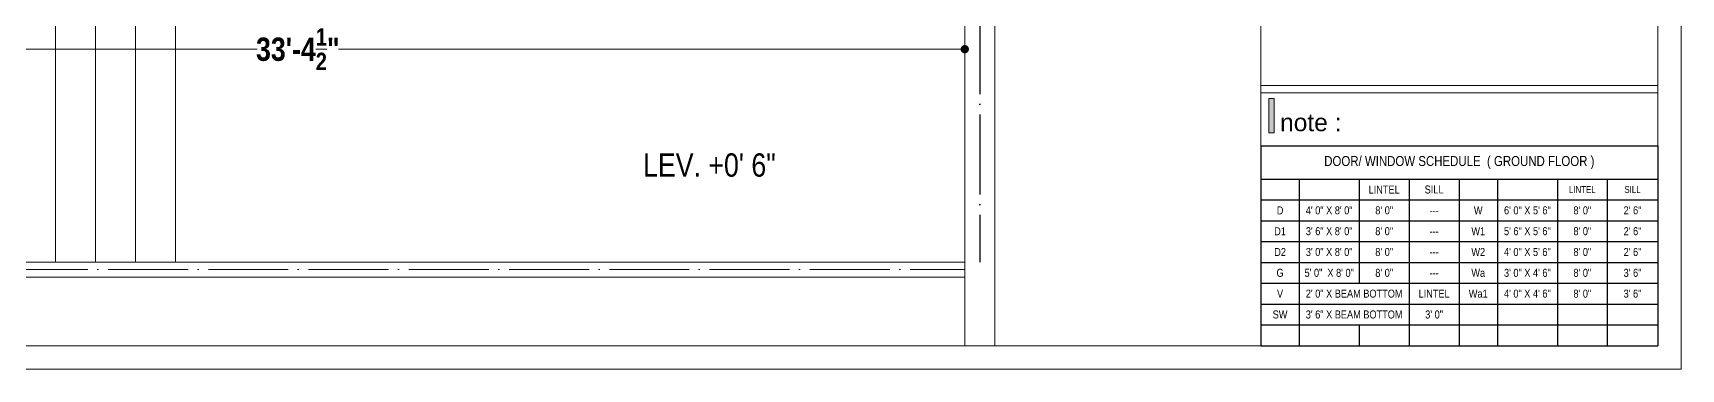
# Model space of a CAD drawing. Header units: millimetres. Extents: x 56222 to 3066687, y -650199 to -121287.
# Drawn here: x 152093.4 to 152588.3, y -173552 to -173451 of the extents above; entities that cross this region are included whole.
import ezdxf

# ---------------------------------------------------------------- set-up
doc = ezdxf.new("R2010")
doc.units = ezdxf.units.MM
doc.header["$MEASUREMENT"] = 0
doc.header["$PDMODE"] = 35
doc.linetypes.add('ACAD_ISO04W100', pattern=[30, 24, -3, 0, -3])
doc.layers.get('Defpoints').update_dxf_attribs({"color": 220})
for name, color, linetype, lineweight in [('GROUND FLOOR', 7, 'Continuous', 9), ('GROUND FLOOR  ( DIM )', 7, 'Continuous', 9), ('X_PLOT', 1, 'Continuous', 9), ('X_SHEET', 7, 'Continuous', 9)]:
    doc.layers.add(name, color=color, linetype=linetype, lineweight=lineweight)
doc.layers.add('GROUND FLOOR  ( Text )', color=251, linetype='Continuous')
doc.styles.add('Cn BT~6', font='swissc.ttf', dxfattribs={"height": 6})
doc.styles.add("Cn_BT_0'-0", font='swissc.ttf')
doc.styles.add('Cn_BT_7½', font='swissc.ttf', dxfattribs={"height": 7.5})
doc.styles.get("Standard").update_dxf_attribs({"font": 'arial.ttf', "height": 6})
doc.dimstyles.new('Cn BT~6', dxfattribs={"dimtxt": 0.18, "dimasz": 2.5, "dimexe": 2.5, "dimexo": 0, "dimgap": 0.09, "dimtad": 0, "dimdec": 3, "dimzin": 3, "dimdsep": 46, "dimlunit": 4, "dimtxsty": 'Cn BT~6', "dimblk": 'DOT', "dimcen": 0.09, "dimdle": 2, "dimclrd": 250, "dimclre": 250, "dimclrt": 5, "dimadec": 0, "dimazin": 0, "dimtfac": 0.75, "dimtdec": 3, "dimtofl": 0, "dimtmove": 0, "dimatfit": 3, "dimfxl": 1, "dimtolj": 1, "dimtzin": 0, "dimlwd": 15, "dimlwe": 15, "dimarcsym": 0})

# ---------------------------------------------------------------- blocks, each defined once
blk = doc.blocks.new('_Dot')
at = {"color": 0, "linetype": 'ByBlock', "lineweight": -2}
blk.add_line((-0.5, 0), (-1, 0), dxfattribs=at)
at = {"color": 0, "linetype": 'ByBlock', "const_width": 0.5}
blk.add_lwpolyline([(-0.25, 0, 1), (0.25, 0, 1)], format="xyb", close=True, dxfattribs=at)
blk = doc.blocks.new('*D170')
at = {"layer": 'Defpoints', "color": 0, "lineweight": 0, "transparency": 16777216}
for p in [(151972.71, -173407.61), (152373.21, -173407.61), (152373.21, -173455.9)]:
    blk.add_point(p, dxfattribs=at)
at = {"layer": 'GROUND FLOOR  ( DIM )', "color": 250, "lineweight": 15, "transparency": 16777216}
for p, q in [((151972.71, -173407.61), (151972.71, -173458.4)), ((152373.21, -173407.61), (152373.21, -173458.4)), ((151975.21, -173455.9), (152160.77, -173455.9)), ((152370.71, -173455.9), (152185.14, -173455.9))]:
    blk.add_line(p, q, dxfattribs=at)
at = {"layer": 'GROUND FLOOR  ( DIM )', "color": 250, "lineweight": 15, "transparency": 16777216, "xscale": 2.5, "yscale": 2.5, "zscale": 2.5, "rotation": 180}
blk.add_blockref('_Dot', (151972.71, -173455.9), dxfattribs=at)
at = {"layer": 'GROUND FLOOR  ( DIM )', "color": 250, "lineweight": 15, "transparency": 16777216, "xscale": 2.5, "yscale": 2.5, "zscale": 2.5}
blk.add_blockref('_Dot', (152373.21, -173455.9), dxfattribs=at)
at = {"layer": 'GROUND FLOOR  ( DIM )', "color": 5, "transparency": 16777216, "insert": (152172.96, -173455.9), "char_height": 7, "attachment_point": 5, "style": "Cn_BT_0'-0"}
blk.add_mtext('\\A1;{\\fSwis721 Cn BT|b1|i0|c0|p34;33\'-4{\\H0.75x;\\S1/2;}"}', dxfattribs=at)
blk = doc.blocks.new('*T9')
at = {"layer": 'X_SHEET', "color": 0, "linetype": 'ByBlock', "lineweight": -2, "ltscale": 10, "transparency": 16777216}
for p, q in [((0, 0), (119.14, 0)), ((0, 0), (0, -60.03)), ((119.14, 0), (119.14, -60.03)), ((0, -9.99), (119.14, -9.99)), ((11.5, -9.99), (11.5, -60.03)), ((29.5, -9.99), (29.5, -41.27)), ((44.5, -9.99), (44.5, -60.03)), ((59.5, -9.99), (59.5, -60.03)), ((71, -9.99), (71, -60.03)), ((89, -9.99), (89, -60.03)), ((104, -9.99), (104, -60.03)), ((0, -16.24), (119.14, -16.24)), ((0, -22.5), (119.14, -22.5)), ((0, -28.75), (119.14, -28.75)), ((0, -35.01), (119.14, -35.01)), ((0, -41.27), (119.14, -41.27)), ((0, -47.52), (119.14, -47.52)), ((0, -53.78), (119.14, -53.78)), ((29.5, -53.78), (29.5, -60.03)), ((0, -60.03), (119.14, -60.03))]:
    blk.add_line(p, q, dxfattribs=at)
at = {"layer": 'X_SHEET', "color": 0, "ltscale": 10, "transparency": 16777216, "attachment_point": 5, "style": 'Cn_BT_7½'}
for s, insert, char_height, width in [('DOOR/ WINDOW SCHEDULE  ( GROUND FLOOR )', (59.57, -4.99), 3, 118.3106), ('LINTEL', (37, -13.11), 2.403, 14.17), ('SILL', (52, -13.11), 2.403, 14.17), ('LINTEL', (96.5, -13.11), 2.075, 14.17), ('SILL', (111.57, -13.11), 2.075, 14.3106)]:
    blk.add_mtext(s, dxfattribs=dict(at, insert=insert, char_height=char_height, width=width))
at = {"layer": 'X_SHEET', "ltscale": 10, "transparency": 16777216, "attachment_point": 5, "style": 'Cn_BT_7½'}
for s, insert, char_height, width in [('D', (5.75, -19.37), 2.4, 10.67), ('4\' 0" X 8\' 0"', (20.5, -19.37), 2.4032, 17.17), ('8\' 0"', (37, -19.37), 2.403, 14.17), ('---', (52, -19.37), 2.403, 14.17), ('W', (65.25, -19.37), 2.4, 10.67), ('6\' 0" X 5\' 6"', (80, -19.37), 2.4032, 17.17), ('8\' 0"', (96.5, -19.37), 2.403, 14.17), ('2\' 6"', (111.57, -19.37), 2.403, 14.3106), ('D1', (5.75, -25.63), 2.403, 10.67), ('3\' 6" X 8\' 0"', (20.5, -25.63), 2.4032, 17.17), ('8\' 0"', (37, -25.63), 2.403, 14.17), ('W1', (65.25, -25.63), 2.403, 10.67), ('5\' 6" X 5\' 6"', (80, -25.63), 2.4032, 17.17), ('8\' 0"', (96.5, -25.63), 2.403, 14.17), ('2\' 6"', (111.57, -25.63), 2.403, 14.3106), ('---', (52, -25.63), 2.403, 14.17), ('D2', (5.75, -31.88), 2.403, 10.67), ('3\' 0" X 8\' 0"', (20.5, -31.88), 2.4032, 17.17), ('8\' 0"', (37, -31.88), 2.403, 14.17), ('---', (52, -31.88), 2.403, 14.17), ('W2', (65.25, -31.88), 2.403, 10.67), ('4\' 0" X 5\' 6"', (80, -31.88), 2.4032, 17.17), ('8\' 0"', (96.5, -31.88), 2.403, 14.17), ('2\' 6"', (111.57, -31.88), 2.403, 14.3106), ('G', (5.75, -38.14), 2.4, 10.67), ('5\' 0"  X 8\' 0"', (20.5, -38.14), 2.4032, 17.17), ('8\' 0"', (37, -38.14), 2.403, 14.17), ('---', (52, -38.14), 2.403, 14.17), ('Wa', (65.25, -38.14), 2.403, 10.67), ('3\' 0" X 4\' 6"', (80, -38.14), 2.4032, 17.17), ('8\' 0"', (96.5, -38.14), 2.403, 14.17), ('3\' 6"', (111.57, -38.14), 2.403, 14.3106), ('V', (5.75, -44.39), 2.4, 10.67), ('2\' 0" X BEAM BOTTOM', (28, -44.39), 2.4032, 32.17), ('LINTEL', (52, -44.39), 2.403, 14.17), ('Wa1', (65.25, -44.39), 2.403, 10.67), ('4\' 0" X 4\' 6"', (80, -44.39), 2.4032, 17.17), ('8\' 0"', (96.5, -44.39), 2.403, 14.17), ('3\' 6"', (111.57, -44.39), 2.403, 14.3106), ('SW', (5.75, -50.65), 2.403, 10.67), ('3\' 6" X BEAM BOTTOM', (28, -50.65), 2.4032, 32.17), ('3\' 0"', (52, -50.65), 2.403, 14.17)]:
    blk.add_mtext(s, dxfattribs=dict(at, insert=insert, char_height=char_height, width=width))

msp = doc.modelspace()

# ---------------------------------------------------------------- hatches: boundary and pattern name
at = {"layer": 'X_SHEET', "ltscale": 0.25}
h = msp.add_hatch(color=0, dxfattribs=at)
h.dxf.hatch_style = 1
h.paths.add_polyline_path([(152466.0749, -173470.7078), (152464.4728, -173470.7078), (152464.4728, -173481.012), (152466.0749, -173481.012)])

# ---------------------------------------------------------------- linework, layer by layer
at = {"layer": 'GROUND FLOOR'}
for p, q in [((152373.2071, -173024.0561), (152373.2071, -173544.9889)), ((152382.2071, -173024.0561), (152382.2071, -173544.9889)), ((152100.2071, -173407.605), (152100.2071, -173519.855)), ((152112.2071, -173407.605), (152112.2071, -173519.855)), ((152124.2071, -173407.605), (152124.2071, -173519.855)), ((152136.2071, -173407.605), (152136.2071, -173519.855)), ((151877.4571, -173519.855), (152373.2071, -173519.855)), ((151872.9571, -173524.355), (152373.2071, -173524.355))]:
    msp.add_line(p, q, dxfattribs=at)
at = {"layer": 'GROUND FLOOR', "color": 1, "linetype": 'ACAD_ISO04W100'}
msp.add_lwpolyline([(152373.2071, -173059.605), (151875.2071, -173059.605), (151875.2071, -173522.105), (152373.2071, -173522.105)], dxfattribs=at)
at = {"layer": 'GROUND FLOOR  ( DIM )'}
msp.add_line((152462.1283, -173484.9543), (152581.2687, -173484.9539), dxfattribs=at)
at = {"layer": 'X_PLOT', "linetype": 'ACAD_ISO04W100', "lineweight": 30}
msp.add_line((152377.7071, -173024.0561), (152377.7071, -173519.855), dxfattribs=at)
at = {"layer": 'X_SHEET'}
for points in [[(152588.2688, -173551.9889), (151821.1204, -173551.9889), (151821.1204, -173017.0561), (152588.2688, -173017.0561)], [(152581.2688, -173544.9889), (151828.1204, -173544.9889), (151828.1204, -173024.0561), (152581.2688, -173024.0561)], [(152462.1282, -173024.0561), (152581.2687, -173024.0561), (152581.2688, -173544.9889), (152462.1283, -173544.9889)], [(152462.1282, -173438.1004), (152581.2688, -173438.1004), (152581.2688, -173466.7738), (152462.1282, -173466.7738)], [(152581.2687, -173468.9814), (152462.1282, -173468.9814), (152462.1283, -173544.9889), (152581.2689, -173544.9889)]]:
    msp.add_lwpolyline(points, close=True, dxfattribs=at)
at = {"layer": 'X_SHEET', "color": 0, "ltscale": 0.25}
msp.add_lwpolyline([(152464.4728, -173470.7078), (152466.0749, -173470.7078), (152466.0749, -173481.012), (152464.4728, -173481.012)], close=True, dxfattribs=at)

# ---------------------------------------------------------------- block references
msp.add_blockref('*T9', (152462.1281, -173484.9543))

# ---------------------------------------------------------------- texts
at = {"layer": 'GROUND FLOOR  ( Text )', "color": 1, "insert": (152296.5381, -173490.7445), "char_height": 7, "attachment_point": 5, "style": "Cn_BT_0'-0"}
msp.add_mtext('LEV. +0\' 6"', dxfattribs=at)
at = {"layer": 'X_SHEET', "color": 29, "ltscale": 0.25, "insert": (152467.8763, -173475.256), "char_height": 5.280173, "attachment_point": 1}
msp.add_mtext('{\\C0;note :}', dxfattribs=at)

# ---------------------------------------------------------------- dimensions: what is measured, and where the dimension line sits
at = {"layer": 'GROUND FLOOR  ( DIM )'}
dim = msp.add_linear_dim(base=(152373.2071, -173455.8966), p1=(151972.7071, -173407.605), p2=(152373.2071, -173407.605), text='{\\fSwis721 Cn BT|b1|i0|c0|p34;<>}', dimstyle='Cn BT~6', override={"dimtxt": 7, "dimtxsty": "Cn_BT_0'-0"}, dxfattribs=at)
dim.commit()
dim.dimension.update_dxf_attribs({"geometry": '*D170', "text_midpoint": (152172.9571, -173455.8966)})

doc.saveas('drawing.dxf')
